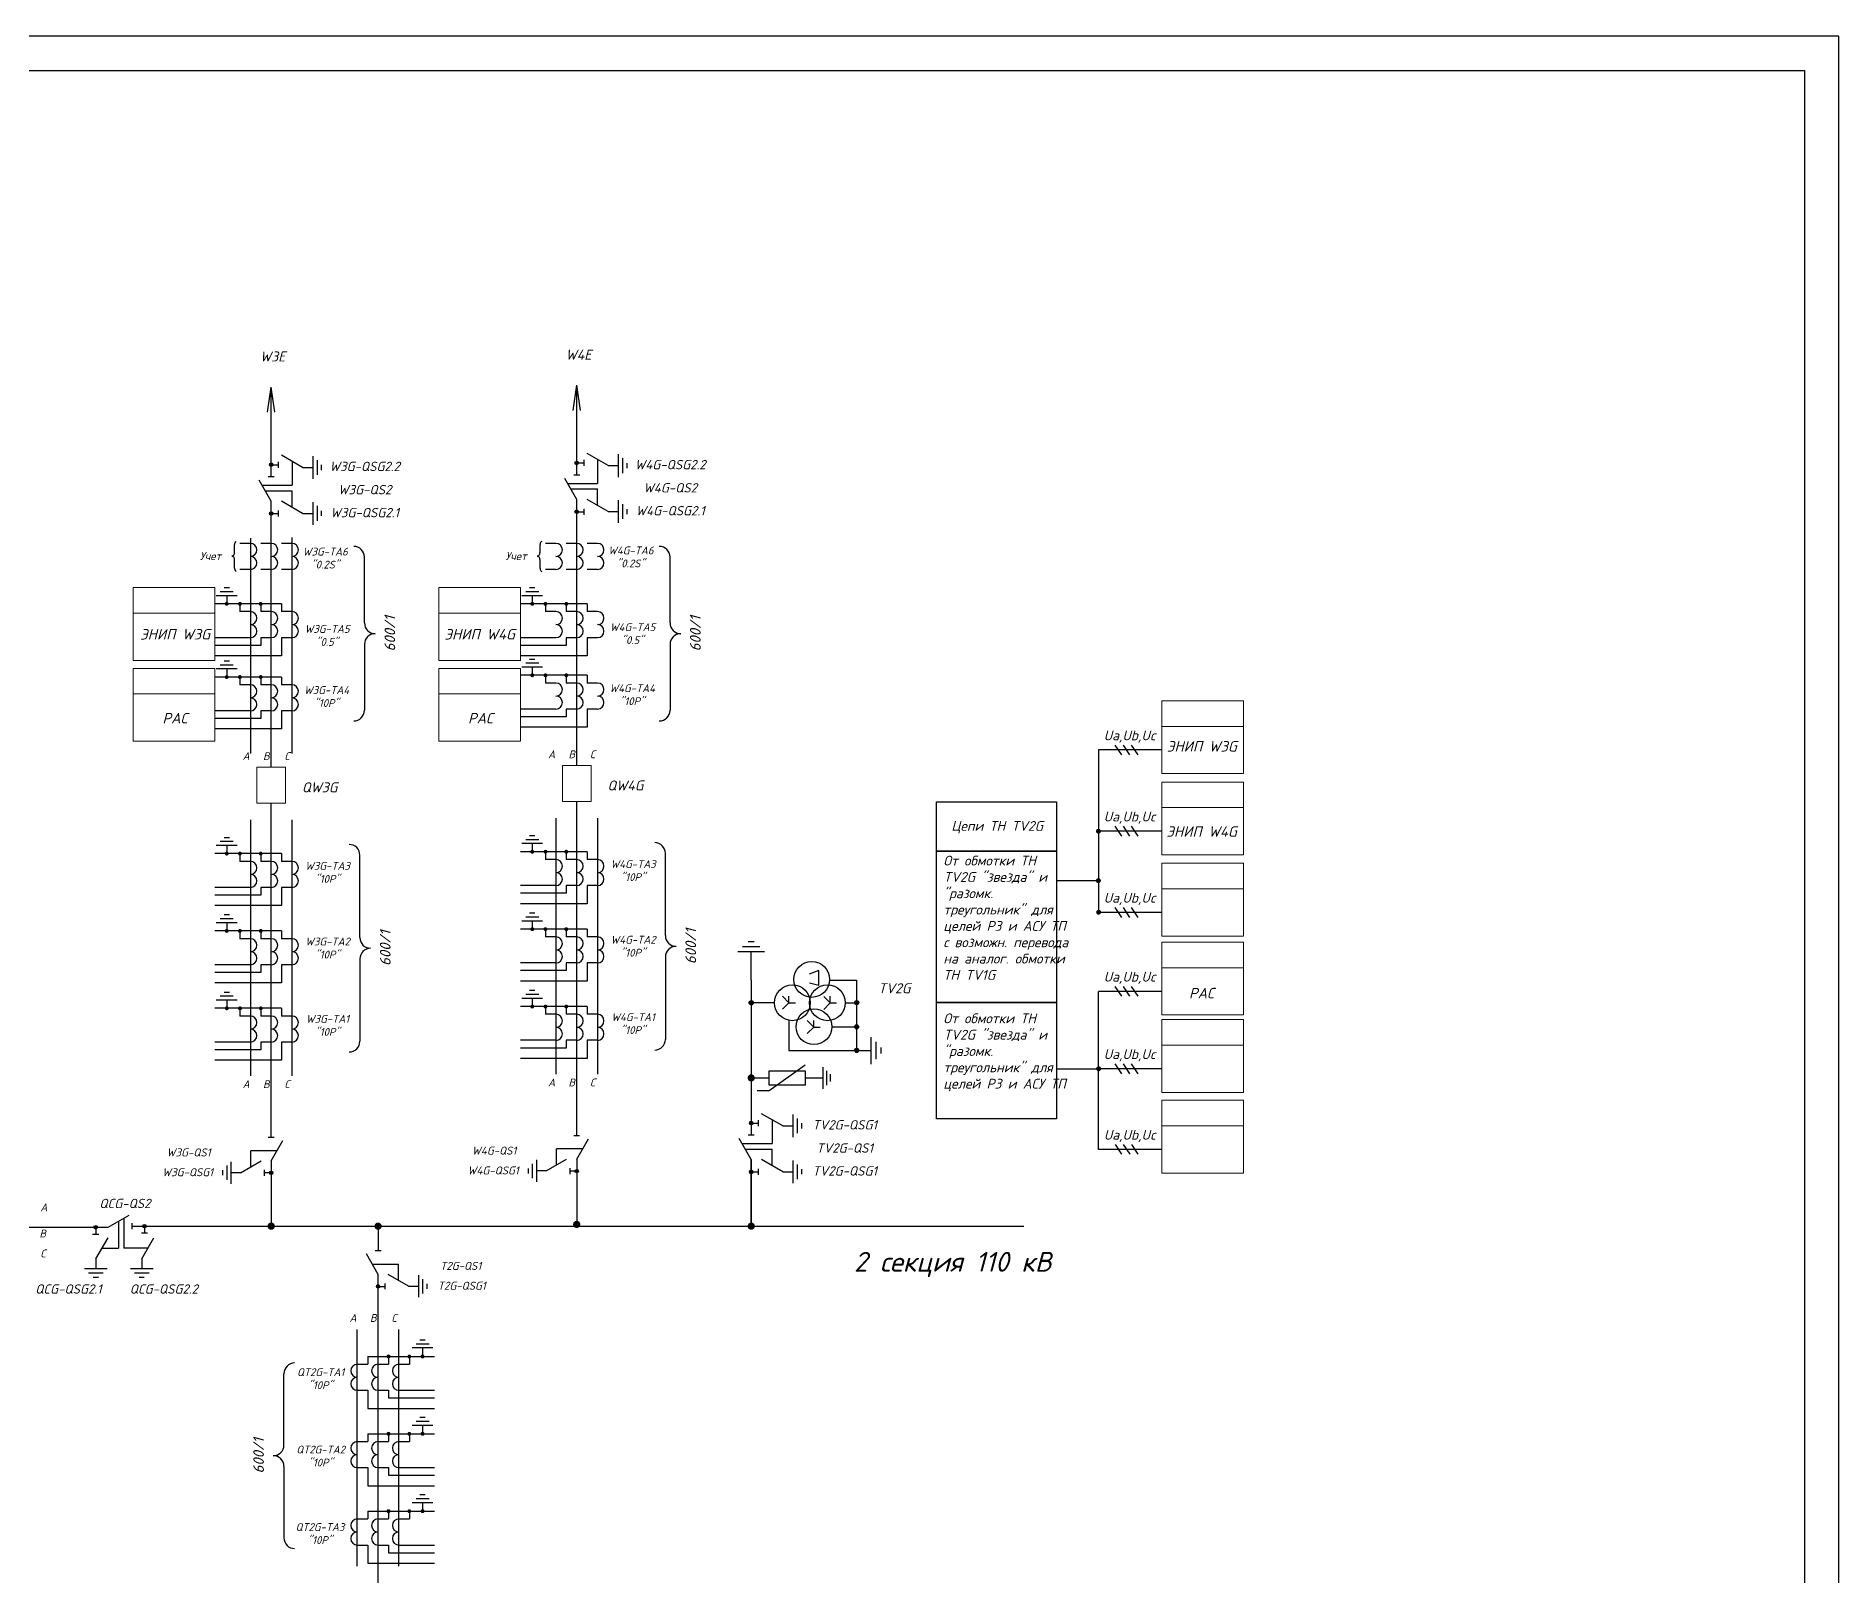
# Model space of a CAD drawing. Header units: inches. Extents: x 262 to 1567, y 170 to 590.
# Drawn here: x 1092 to 1354.7, y 365.5 to 589.9 of the extents above; entities that cross this region are included whole.
import ezdxf
from ezdxf.enums import TextEntityAlignment as Align

# ---------------------------------------------------------------- set-up
doc = ezdxf.new("R2010")
doc.units = ezdxf.units.IN
doc.header["$MEASUREMENT"] = 0
doc.layers.add('Format', color=7, linetype='Continuous', lineweight=30)
doc.layers.add('PDF _Текст', color=7, linetype='Continuous')
doc.layers.add('RAHMEN025', color=7, linetype='Continuous')
doc.styles.add('PDF ISOCPEUR', font='isocpeur.ttf')
doc.styles.add('ГОСТ 2.0', font='isocpeur.ttf', dxfattribs={"oblique": 15, "height": 2})
doc.styles.add('ГОСТ 2.5', font='isocpeur.ttf', dxfattribs={"oblique": 15, "height": 2.5})
doc.styles.add('ГОСТ 3.0', font='isocpeur.ttf', dxfattribs={"oblique": 15, "height": 3})

# ---------------------------------------------------------------- blocks, each defined once
blk = doc.blocks.new('OPN')
for p, q in [((-3.62, -5.02), (-3.62, -1.62)), ((3.5, -15.02), (-3.62, -5.02))]:
    blk.add_line(p, q)
at = {"layer": 'RAHMEN025'}
for p, q in [((0, 0), (0, -5)), ((-2, -15), (-2, -5)), ((-2, -5), (2, -5)), ((2, -5), (2, -15)), ((2, -15), (-2, -15)), ((0, -15), (0, -20)), ((-3, -20), (0, -20)), ((0, -20), (3, -20)), ((-2, -21), (0, -21)), ((-1, -22), (0, -22)), ((0, -21), (2, -21)), ((0, -22), (1, -22))]:
    blk.add_line(p, q, dxfattribs=at)

msp = doc.modelspace()

# ---------------------------------------------------------------- hatches: boundary and pattern name
for points in [[(1126.23, 527.16, 1), (1126.23, 527.68, 1)], [(1170.75, 527.42, 1), (1170.75, 527.94, 1)], [(1126.23, 520.04, 1), (1126.23, 520.56, 1)], [(1170.75, 520.31, 1), (1170.75, 520.82, 1)], [(1196.18, 449.3, 1), (1196.18, 448.69, 1)], [(1196.49, 449, -1), (1195.88, 449, -1)], [(1196.49, 449, -1), (1195.88, 449, -1)], [(1211.23, 449.01, -1), (1211.84, 449.01, -1)], [(1211.23, 445.49, -1), (1211.84, 445.49, -1)], [(1211.23, 442.05, -1), (1211.84, 442.05, -1)], [(1196.18, 431.21, 1), (1196.18, 431.72, 1)], [(1126.23, 423.95, -1), (1126.23, 424.46, -1)], [(1170.75, 424.22, -1), (1170.75, 424.72, -1)], [(1196.18, 424.09, 1), (1196.18, 424.61, 1)], [(1100.39, 416.28, 1), (1100.91, 416.28, 1)], [(1107.51, 416.44, 1), (1108.03, 416.44, 1)], [(1141.81, 407.42, 1), (1141.81, 407.92, 1)]]:
    msp.add_hatch(color=0).paths.add_polyline_path(points)

# ---------------------------------------------------------------- linework, layer by layer
for p, q in [((1125.7, 535.07), (1126.23, 538.74)), ((1126.23, 525.65), (1126.23, 538.74)), ((1126.75, 535.07), (1126.23, 538.74)), ((1170.23, 535.33), (1170.75, 539)), ((1170.75, 525.91), (1170.75, 539)), ((1171.28, 535.33), (1170.75, 539)), ((1139.82, 504.35), (1139.82, 513.95)), ((1184.35, 504.35), (1184.35, 513.95)), ((1139.82, 501.23), (1139.82, 491.63)), ((1184.35, 501.23), (1184.35, 491.63)), ((1246.78, 485.84), (1246.78, 474)), ((1256, 485.84), (1246.78, 485.84)), ((1246.78, 474), (1246.78, 462.17)), ((1256, 474), (1246.78, 474)), ((1139.15, 458.51), (1139.15, 470.51)), ((1183.68, 458.78), (1183.68, 470.78)), ((1256, 462.17), (1246.78, 462.17)), ((1139.15, 455.39), (1139.15, 443.39)), ((1183.68, 455.66), (1183.68, 443.66)), ((1256, 450.66), (1246.78, 450.66)), ((1256, 439.38), (1246.78, 439.38)), ((1126.23, 425.95), (1126.23, 416.44)), ((1170.75, 426.21), (1170.75, 416.7)), ((1196.18, 426.14), (1196.18, 416.44)), ((1196.18, 416.7), (1196.18, 426.14)), ((1256.03, 427.62), (1246.81, 427.62)), ((1048.35, 416.28), (1102.45, 416.28)), ((1105.99, 416.44), (1235.92, 416.44)), ((1141.81, 416.44), (1141.81, 412.85)), ((1128.08, 384.54), (1128.08, 394.94)), ((1128.08, 381.42), (1128.08, 371.02))]:
    msp.add_line(p, q)
at = {"color": 0}
for p, q in [((1130.81, 527.01), (1127.74, 528.79)), ((1132.29, 528.67), (1132.29, 525.36)), ((1171.79, 528.12), (1171.79, 527.24)), ((1175.33, 527.28), (1172.26, 529.05)), ((1176.81, 528.93), (1176.81, 525.62)), ((1177.43, 528.35), (1177.43, 526.2)), ((1126.67, 525.65), (1125.78, 525.65)), ((1126.23, 527.42), (1127.26, 527.42)), ((1127.26, 527.86), (1127.26, 526.97)), ((1130.81, 527.01), (1132.29, 527.01)), ((1132.91, 528.09), (1132.91, 525.94)), ((1133.53, 527.38), (1133.53, 526.64)), ((1171.19, 525.91), (1170.31, 525.91)), ((1170.75, 527.68), (1171.79, 527.68)), ((1175.33, 527.28), (1176.81, 527.28)), ((1178.06, 527.65), (1178.06, 526.91)), ((1126.23, 522.1), (1124.47, 525.17)), ((1170.75, 522.36), (1169, 525.43)), ((1126.23, 520.3), (1127.26, 520.3)), ((1127.26, 520.75), (1127.26, 519.86)), ((1130.81, 520.32), (1127.74, 522.1)), ((1130.81, 520.32), (1132.29, 520.32)), ((1132.29, 521.98), (1132.29, 518.67)), ((1132.91, 521.4), (1132.91, 519.25)), ((1133.53, 520.69), (1133.53, 519.95)), ((1170.75, 520.56), (1171.79, 520.56)), ((1171.79, 521.01), (1171.79, 520.12)), ((1175.33, 520.58), (1172.26, 522.36)), ((1175.33, 520.58), (1176.81, 520.58)), ((1176.81, 522.24), (1176.81, 518.93)), ((1177.43, 521.66), (1177.43, 519.51)), ((1178.06, 520.95), (1178.06, 520.22)), ((1123.19, 515.94), (1121.67, 515.94)), ((1126.23, 515.94), (1124.71, 515.94)), ((1129.25, 515.94), (1127.74, 515.94)), ((1167.71, 515.94), (1166.2, 515.94)), ((1170.75, 515.94), (1169.23, 515.94)), ((1173.78, 515.94), (1172.26, 515.94)), ((1123.19, 512.15), (1121.67, 512.15)), ((1126.23, 512.15), (1124.71, 512.15)), ((1129.25, 512.15), (1127.74, 512.15)), ((1167.71, 512.15), (1166.2, 512.15)), ((1170.75, 512.15), (1169.23, 512.15)), ((1173.78, 512.15), (1172.26, 512.15)), ((1119.75, 508.37), (1119.75, 507.14)), ((1164.27, 508.37), (1164.27, 507.14)), ((1123.19, 506), (1121.67, 506)), ((1126.23, 506), (1124.71, 506)), ((1129.25, 506), (1127.74, 506)), ((1167.71, 506), (1166.2, 506)), ((1170.75, 506), (1169.23, 506)), ((1173.78, 506), (1172.26, 506)), ((1123.19, 502.21), (1118.02, 502.21)), ((1126.23, 502.21), (1124.71, 502.21)), ((1124.71, 502.21), (1124.71, 501.09)), ((1129.25, 502.21), (1127.74, 502.21)), ((1127.74, 502.21), (1127.74, 499.57)), ((1167.71, 502.21), (1162.55, 502.21)), ((1170.75, 502.21), (1169.23, 502.21)), ((1169.23, 502.21), (1169.23, 501.09)), ((1173.78, 502.21), (1172.26, 502.21)), ((1172.26, 502.21), (1172.26, 499.57)), ((1127.74, 499.57), (1118.02, 499.57)), ((1172.26, 499.57), (1162.55, 499.57)), ((1119.75, 497.7), (1119.75, 496.47)), ((1164.27, 497.97), (1164.27, 496.73)), ((1123.19, 495.33), (1121.67, 495.33)), ((1126.23, 495.33), (1124.71, 495.33)), ((1129.26, 495.33), (1127.74, 495.33)), ((1167.71, 495.6), (1166.2, 495.6)), ((1170.75, 495.6), (1169.23, 495.6)), ((1173.78, 495.6), (1172.26, 495.6)), ((1123.19, 491.54), (1118.02, 491.54)), ((1126.23, 491.54), (1124.71, 491.54)), ((1124.71, 491.54), (1124.71, 490.42)), ((1129.26, 491.54), (1127.74, 491.54)), ((1127.74, 491.54), (1127.74, 488.9)), ((1167.71, 491.81), (1162.55, 491.81)), ((1170.75, 491.81), (1169.23, 491.81)), ((1169.23, 491.81), (1169.23, 490.68)), ((1173.78, 491.81), (1172.26, 491.81)), ((1172.26, 491.81), (1172.26, 489.16)), ((1127.74, 488.9), (1118.02, 488.9)), ((1172.26, 489.16), (1162.55, 489.16)), ((1119.75, 471.98), (1119.75, 470.74)), ((1164.27, 472.24), (1164.27, 471.01)), ((1123.19, 469.61), (1121.67, 469.61)), ((1126.23, 469.61), (1124.71, 469.61)), ((1129.25, 469.61), (1127.74, 469.61)), ((1167.71, 469.87), (1166.2, 469.87)), ((1170.75, 469.87), (1169.23, 469.87)), ((1173.78, 469.87), (1172.26, 469.87)), ((1123.19, 465.82), (1118.02, 465.82)), ((1126.23, 465.82), (1124.71, 465.82)), ((1124.71, 465.82), (1124.71, 464.69)), ((1129.25, 465.82), (1127.74, 465.82)), ((1127.74, 465.82), (1127.74, 463.17)), ((1167.71, 466.08), (1162.55, 466.08)), ((1170.75, 466.08), (1169.23, 466.08)), ((1169.23, 466.08), (1169.23, 464.95)), ((1173.78, 466.08), (1172.26, 466.08)), ((1172.26, 466.08), (1172.26, 463.43)), ((1127.74, 463.17), (1118.02, 463.17)), ((1172.26, 463.43), (1162.55, 463.43)), ((1119.75, 460.7), (1119.75, 459.47)), ((1164.27, 460.96), (1164.27, 459.73)), ((1123.19, 458.33), (1121.67, 458.33)), ((1126.23, 458.33), (1124.71, 458.33)), ((1129.25, 458.33), (1127.74, 458.33)), ((1167.71, 458.59), (1166.2, 458.59)), ((1170.75, 458.59), (1169.23, 458.59)), ((1173.78, 458.59), (1172.26, 458.59)), ((1197.45, 457.17), (1194.91, 457.17)), ((1197.45, 457.17), (1194.91, 457.17)), ((1196.62, 457.9), (1195.75, 457.9)), ((1196.62, 457.9), (1195.75, 457.9)), ((1123.19, 454.54), (1118.02, 454.54)), ((1126.23, 454.54), (1124.71, 454.54)), ((1124.71, 454.54), (1124.71, 453.42)), ((1129.25, 454.54), (1127.74, 454.54)), ((1127.74, 454.54), (1127.74, 451.89)), ((1167.71, 454.8), (1162.55, 454.8)), ((1170.75, 454.8), (1169.23, 454.8)), ((1169.23, 454.8), (1169.23, 453.68)), ((1173.78, 454.8), (1172.26, 454.8)), ((1172.26, 454.8), (1172.26, 452.16)), ((1198.13, 456.44), (1194.23, 456.44)), ((1198.13, 456.44), (1194.23, 456.44)), ((1196.18, 452.31), (1196.18, 456.44)), ((1172.26, 452.16), (1162.55, 452.16)), ((1196.18, 452.31), (1196.18, 429.69)), ((1206.02, 453.71), (1204.65, 453.19)), ((1206.02, 453.18), (1206.02, 453.71)), ((1206.02, 451.5), (1206.02, 453.18)), ((1207.61, 452.28), (1211.54, 452.28)), ((1211.54, 452.28), (1211.54, 442.05)), ((1127.74, 451.89), (1118.02, 451.89)), ((1119.75, 449.42), (1119.75, 448.19)), ((1164.27, 449.69), (1164.27, 448.45)), ((1201.68, 449), (1200.74, 449.94)), ((1201.68, 449), (1201.68, 449.96)), ((1206.02, 451.5), (1204.67, 451.88)), ((1207.69, 448.98), (1206.75, 449.92)), ((1207.69, 448.98), (1207.69, 449.95)), ((1123.19, 447.06), (1121.67, 447.06)), ((1126.23, 447.06), (1124.71, 447.06)), ((1129.25, 447.06), (1127.74, 447.06)), ((1167.71, 447.32), (1166.2, 447.32)), ((1170.75, 447.32), (1169.23, 447.32)), ((1173.78, 447.32), (1172.26, 447.32)), ((1199.57, 449), (1196.18, 449)), ((1201.68, 449), (1200.74, 448.06)), ((1201.68, 449), (1202.62, 449)), ((1207.69, 448.98), (1206.75, 448.04)), ((1207.69, 448.98), (1208.63, 448.98)), ((1209.9, 449.01), (1211.54, 449.01)), ((1201.68, 446.43), (1201.68, 442.03)), ((1205.29, 445.46), (1204.35, 446.4)), ((1205.29, 445.46), (1204.35, 444.52)), ((1205.29, 445.46), (1205.29, 446.42)), ((1205.29, 445.46), (1206.23, 445.46)), ((1207.95, 445.49), (1211.54, 445.49)), ((1123.19, 443.26), (1118.02, 443.26)), ((1126.23, 443.26), (1124.71, 443.26)), ((1124.71, 443.26), (1124.71, 442.14)), ((1129.25, 443.26), (1127.74, 443.26)), ((1127.74, 443.26), (1127.74, 440.62)), ((1167.71, 443.53), (1162.55, 443.53)), ((1170.75, 443.53), (1169.23, 443.53)), ((1169.23, 443.53), (1169.23, 442.4)), ((1173.78, 443.53), (1172.26, 443.53)), ((1172.26, 443.53), (1172.26, 440.88)), ((1201.68, 442.03), (1213.65, 442.03)), ((1213.65, 440.07), (1213.65, 443.98)), ((1214.38, 440.76), (1214.38, 443.29)), ((1215.11, 441.59), (1215.11, 442.46)), ((1127.74, 440.62), (1118.02, 440.62)), ((1172.26, 440.88), (1162.55, 440.88)), ((1196.18, 431.46), (1197.22, 431.46)), ((1197.22, 431.91), (1197.22, 431.02)), ((1200.77, 431.06), (1197.69, 432.83)), ((1200.77, 431.06), (1202.24, 431.06)), ((1202.24, 432.72), (1202.24, 429.4)), ((1202.87, 432.14), (1202.87, 429.98)), ((1203.49, 431.43), (1203.49, 430.69)), ((1125.8, 429.39), (1126.66, 429.39)), ((1126.23, 425.95), (1127.93, 428.93)), ((1170.32, 429.65), (1171.18, 429.65)), ((1170.75, 426.21), (1172.45, 429.19)), ((1196.18, 426.14), (1194.43, 429.22)), ((1196.62, 429.69), (1195.74, 429.69)), ((1120.34, 425.83), (1120.34, 422.62)), ((1121.78, 424.23), (1124.76, 425.95)), ((1164.87, 426.09), (1164.87, 422.88)), ((1166.3, 424.49), (1169.28, 426.21)), ((1200.77, 424.37), (1197.69, 426.14)), ((1202.24, 426.02), (1202.24, 422.71)), ((1119.14, 424.58), (1119.14, 423.87)), ((1119.74, 425.27), (1119.74, 423.18)), ((1121.78, 424.23), (1120.34, 424.23)), ((1125.22, 424.64), (1125.22, 423.78)), ((1126.23, 424.21), (1125.22, 424.21)), ((1163.66, 424.85), (1163.66, 424.13)), ((1164.26, 425.53), (1164.26, 423.44)), ((1166.3, 424.49), (1164.87, 424.49)), ((1169.75, 424.9), (1169.75, 424.04)), ((1170.75, 424.47), (1169.75, 424.47)), ((1196.18, 424.35), (1197.22, 424.35)), ((1197.22, 424.79), (1197.22, 423.9)), ((1200.77, 424.37), (1202.24, 424.37)), ((1202.87, 425.44), (1202.87, 423.29)), ((1203.49, 424.74), (1203.49, 424)), ((1102.45, 416.28), (1105.52, 418.03)), ((1101.09, 415.24), (1100.21, 415.24)), ((1100.65, 416.28), (1100.65, 415.24)), ((1105.99, 416), (1105.99, 416.88)), ((1108.21, 415.4), (1107.32, 415.4)), ((1107.77, 416.44), (1107.77, 415.4)), ((1100.67, 411.69), (1102.45, 414.76)), ((1107.36, 411.69), (1109.14, 414.76)), ((1142.24, 412.85), (1141.38, 412.85)), ((1102.33, 410.21), (1099.01, 410.21)), ((1100.67, 411.69), (1100.67, 410.21)), ((1109.02, 410.21), (1105.71, 410.21)), ((1107.36, 411.69), (1107.36, 410.21)), ((1141.81, 409.41), (1140.11, 412.39)), ((1101.75, 409.59), (1099.59, 409.59)), ((1101.04, 408.97), (1100.3, 408.97)), ((1108.44, 409.59), (1106.29, 409.59)), ((1107.73, 408.97), (1106.99, 408.97)), ((1141.81, 407.67), (1142.81, 407.67)), ((1142.81, 408.1), (1142.81, 407.24)), ((1146.26, 407.69), (1143.27, 409.41)), ((1146.26, 407.69), (1147.69, 407.69)), ((1147.69, 409.3), (1147.69, 406.08)), ((1148.29, 408.73), (1148.29, 406.64)), ((1148.9, 408.05), (1148.9, 407.33)), ((1148.28, 398.69), (1148.28, 397.45)), ((1138.78, 396.32), (1140.29, 396.32)), ((1141.81, 396.32), (1143.32, 396.32)), ((1144.84, 396.32), (1146.36, 396.32)), ((1138.78, 392.53), (1140.29, 392.53)), ((1140.29, 392.53), (1140.29, 389.88)), ((1141.81, 392.53), (1143.32, 392.53)), ((1143.32, 392.53), (1143.32, 391.4)), ((1144.84, 392.53), (1150.01, 392.53)), ((1140.29, 389.88), (1150.01, 389.88)), ((1148.28, 387.41), (1148.28, 386.18)), ((1138.78, 385.04), (1140.29, 385.04)), ((1141.81, 385.04), (1143.32, 385.04)), ((1144.84, 385.04), (1146.36, 385.04)), ((1138.78, 381.25), (1140.29, 381.25)), ((1140.29, 381.25), (1140.29, 378.6)), ((1141.81, 381.25), (1143.32, 381.25)), ((1143.32, 381.25), (1143.32, 380.13)), ((1144.84, 381.25), (1150.01, 381.25)), ((1140.29, 378.6), (1150.01, 378.6)), ((1148.28, 376.13), (1148.28, 374.9)), ((1138.78, 373.77), (1140.29, 373.77)), ((1141.81, 373.77), (1143.32, 373.77)), ((1144.84, 373.77), (1146.36, 373.77)), ((1138.78, 369.97), (1140.29, 369.97)), ((1140.29, 369.97), (1140.29, 367.33)), ((1141.81, 369.97), (1143.32, 369.97)), ((1143.32, 369.97), (1143.32, 368.85)), ((1144.84, 369.97), (1150.01, 369.97)), ((1140.29, 367.33), (1150.01, 367.33))]:
    msp.add_line(p, q, dxfattribs=at)
at = {"color": 0, "ltscale": 4}
for p, q in [((1173.8, 528.16), (1173.8, 524.69)), ((1129.27, 527.9), (1129.27, 524.42)), ((1124.9, 524.42), (1129.27, 524.42)), ((1125.34, 523.63), (1129.27, 523.63)), ((1129.27, 521.21), (1129.27, 523.63)), ((1169.42, 524.69), (1173.8, 524.69)), ((1169.86, 523.9), (1173.8, 523.9)), ((1173.8, 521.47), (1173.8, 523.9)), ((1199.23, 431.95), (1199.23, 428.47)), ((1194.85, 428.47), (1199.23, 428.47)), ((1123.27, 425.09), (1123.27, 427.44)), ((1127.09, 427.44), (1123.27, 427.44)), ((1167.79, 425.35), (1167.79, 427.7)), ((1171.61, 427.7), (1167.79, 427.7)), ((1195.29, 427.68), (1199.23, 427.68)), ((1199.23, 425.26), (1199.23, 427.68)), ((1103.98, 417.16), (1103.98, 413.23)), ((1104.77, 417.6), (1104.77, 413.23)), ((1101.56, 413.23), (1103.98, 413.23)), ((1108.25, 413.23), (1104.77, 413.23)), ((1140.95, 410.9), (1144.77, 410.9)), ((1144.77, 408.55), (1144.77, 410.9))]:
    msp.add_line(p, q, dxfattribs=at)
at = {"lineweight": 25}
for p, q in [((1126.23, 483.33), (1126.23, 522.1)), ((1170.75, 483.59), (1170.75, 522.36)), ((1170.75, 443.33), (1170.75, 478.34)), ((1126.23, 443.07), (1126.23, 478.08)), ((1126.23, 429.39), (1126.23, 443.07)), ((1170.75, 429.65), (1170.75, 443.33)), ((1141.81, 364.04), (1141.81, 409.41))]:
    msp.add_line(p, q, dxfattribs=at)
at = {"color": 0, "linetype": 'Continuous'}
for p, q in [((1120.88, 514.59), (1120.88, 515.78)), ((1165.41, 514.59), (1165.41, 515.78)), ((1120.88, 512.33), (1120.88, 513.6)), ((1165.41, 512.33), (1165.41, 513.6))]:
    msp.add_line(p, q, dxfattribs=at)
at = {"color": 0, "ltscale": 0.25}
for p, q in [((1123.19, 516.7), (1123.19, 485.35)), ((1127.74, 507.14), (1118.02, 507.14)), ((1121.67, 507.14), (1121.67, 506)), ((1124.71, 507.14), (1124.71, 506)), ((1127.74, 507.14), (1127.74, 506)), ((1172.26, 507.14), (1162.55, 507.14)), ((1166.2, 507.14), (1166.2, 506)), ((1169.23, 507.14), (1169.23, 506)), ((1172.26, 507.14), (1172.26, 506)), ((1124.71, 501.09), (1118.02, 501.09)), ((1169.23, 501.09), (1162.55, 501.09)), ((1172.26, 496.73), (1162.55, 496.73)), ((1166.2, 496.73), (1166.2, 495.6)), ((1169.23, 496.73), (1169.23, 495.6)), ((1172.26, 496.73), (1172.26, 495.6)), ((1127.74, 496.47), (1118.02, 496.47)), ((1121.67, 496.47), (1121.67, 495.33)), ((1124.71, 496.47), (1124.71, 495.33)), ((1127.74, 496.47), (1127.74, 495.33)), ((1124.71, 490.42), (1118.02, 490.42)), ((1169.23, 490.68), (1162.55, 490.68)), ((1123.19, 475.66), (1123.19, 438.33)), ((1167.71, 475.92), (1167.71, 438.59)), ((1127.74, 470.74), (1118.02, 470.74)), ((1121.67, 470.74), (1121.67, 469.61)), ((1124.71, 470.74), (1124.71, 469.61)), ((1127.74, 470.74), (1127.74, 469.61)), ((1172.26, 471.01), (1162.55, 471.01)), ((1166.2, 471.01), (1166.2, 469.87)), ((1169.23, 471.01), (1169.23, 469.87)), ((1172.26, 471.01), (1172.26, 469.87)), ((1124.71, 464.69), (1118.02, 464.69)), ((1169.23, 464.95), (1162.55, 464.95)), ((1127.74, 459.47), (1118.02, 459.47)), ((1121.67, 459.47), (1121.67, 458.33)), ((1124.71, 459.47), (1124.71, 458.33)), ((1127.74, 459.47), (1127.74, 458.33)), ((1172.26, 459.73), (1162.55, 459.73)), ((1166.2, 459.73), (1166.2, 458.59)), ((1169.23, 459.73), (1169.23, 458.59)), ((1172.26, 459.73), (1172.26, 458.59)), ((1124.71, 453.42), (1118.02, 453.42)), ((1169.23, 453.68), (1162.55, 453.68)), ((1127.74, 448.19), (1118.02, 448.19)), ((1121.67, 448.19), (1121.67, 447.06)), ((1124.71, 448.19), (1124.71, 447.06)), ((1127.74, 448.19), (1127.74, 447.06)), ((1172.26, 448.45), (1162.55, 448.45)), ((1166.2, 448.45), (1166.2, 447.32)), ((1169.23, 448.45), (1169.23, 447.32)), ((1172.26, 448.45), (1172.26, 447.32)), ((1124.71, 442.14), (1118.02, 442.14)), ((1169.23, 442.4), (1162.55, 442.4)), ((1144.84, 366.89), (1144.84, 401.4)), ((1140.29, 397.45), (1140.29, 396.32)), ((1140.29, 397.45), (1150.01, 397.45)), ((1143.32, 397.45), (1143.32, 396.32)), ((1146.36, 397.45), (1146.36, 396.32)), ((1143.32, 391.4), (1150.01, 391.4)), ((1140.29, 386.18), (1140.29, 385.04)), ((1140.29, 386.18), (1150.01, 386.18)), ((1143.32, 386.18), (1143.32, 385.04)), ((1146.36, 386.18), (1146.36, 385.04)), ((1143.32, 380.13), (1150.01, 380.13)), ((1140.29, 374.9), (1140.29, 373.77)), ((1140.29, 374.9), (1150.01, 374.9)), ((1143.32, 374.9), (1143.32, 373.77)), ((1146.36, 374.9), (1146.36, 373.77)), ((1143.32, 368.85), (1150.01, 368.85))]:
    msp.add_line(p, q, dxfattribs=at)
at = {"color": 0, "ltscale": 2}
for p, q in [((1129.25, 516.8), (1129.25, 485.35)), ((1129.25, 475.66), (1129.25, 438.33)), ((1173.78, 475.92), (1173.78, 438.59)), ((1138.78, 366.89), (1138.78, 401.4))]:
    msp.add_line(p, q, dxfattribs=at)
at = {"color": 0, "lineweight": 25, "ltscale": 0.25}
for p, q in [((1118.23, 508.37), (1121.26, 508.37)), ((1118.8, 508.94), (1120.7, 508.94)), ((1119.37, 509.51), (1120.13, 509.51)), ((1162.76, 508.37), (1165.79, 508.37)), ((1163.33, 508.94), (1165.22, 508.94)), ((1163.89, 509.51), (1164.65, 509.51)), ((1118.23, 497.7), (1121.27, 497.7)), ((1118.8, 498.27), (1120.7, 498.27)), ((1119.37, 498.84), (1120.13, 498.84)), ((1162.76, 497.97), (1165.79, 497.97)), ((1163.33, 498.53), (1165.22, 498.53)), ((1163.89, 499.1), (1164.65, 499.1)), ((1119.37, 473.11), (1120.13, 473.11)), ((1163.89, 473.37), (1164.65, 473.37)), ((1118.23, 471.98), (1121.26, 471.98)), ((1118.8, 472.54), (1120.7, 472.54)), ((1162.76, 472.24), (1165.79, 472.24)), ((1163.33, 472.81), (1165.22, 472.81)), ((1118.23, 460.7), (1121.26, 460.7)), ((1118.8, 461.27), (1120.7, 461.27)), ((1119.37, 461.84), (1120.13, 461.84)), ((1162.76, 460.96), (1165.79, 460.96)), ((1163.33, 461.53), (1165.22, 461.53)), ((1163.89, 462.1), (1164.65, 462.1)), ((1118.23, 449.42), (1121.26, 449.42)), ((1118.8, 449.99), (1120.7, 449.99)), ((1119.37, 450.56), (1120.13, 450.56)), ((1162.76, 449.69), (1165.79, 449.69)), ((1163.33, 450.26), (1165.22, 450.26)), ((1163.89, 450.82), (1164.65, 450.82)), ((1148.66, 399.82), (1147.91, 399.82)), ((1149.8, 398.69), (1146.77, 398.69)), ((1149.23, 399.25), (1147.34, 399.25)), ((1149.8, 387.41), (1146.77, 387.41)), ((1149.23, 387.98), (1147.34, 387.98)), ((1148.66, 388.55), (1147.91, 388.55)), ((1149.8, 376.13), (1146.77, 376.13)), ((1149.23, 376.7), (1147.34, 376.7)), ((1148.66, 377.27), (1147.91, 377.27))]:
    msp.add_line(p, q, dxfattribs=at)
at = {"ltscale": 2}
for p, q in [((1249.18, 486.55), (1250.13, 485.12)), ((1250.37, 486.55), (1251.32, 485.12)), ((1251.56, 486.55), (1252.51, 485.12)), ((1249.18, 474.72), (1250.13, 473.29)), ((1250.37, 474.72), (1251.32, 473.29)), ((1251.56, 474.72), (1252.51, 473.29)), ((1249.18, 462.88), (1250.13, 461.45)), ((1250.37, 462.88), (1251.32, 461.45)), ((1251.56, 462.88), (1252.51, 461.45)), ((1249.18, 451.38), (1250.13, 449.95)), ((1250.37, 451.38), (1251.32, 449.95)), ((1251.56, 451.38), (1252.51, 449.95)), ((1249.18, 440.09), (1250.13, 438.66)), ((1250.37, 440.09), (1251.32, 438.66)), ((1251.56, 440.09), (1252.51, 438.66)), ((1249.2, 428.34), (1250.16, 426.91)), ((1250.39, 428.34), (1251.35, 426.91)), ((1251.58, 428.34), (1252.54, 426.91))]:
    msp.add_line(p, q, dxfattribs=at)
at = {"linetype": 'Continuous', "lineweight": 25, "ltscale": 2}
for p, q in [((1240.65, 466.8), (1246.78, 466.8)), ((1240.68, 439.38), (1246.82, 439.38))]:
    msp.add_line(p, q, dxfattribs=at)
at = {"ltscale": 10}
for p, q in [((1246.78, 439.38), (1246.78, 450.66)), ((1246.81, 427.62), (1246.78, 439.38))]:
    msp.add_line(p, q, dxfattribs=at)
at = {"lineweight": 5, "ltscale": 0.25}
for points in [[(1106.12, 509.52), (1118.02, 509.52), (1118.02, 505.79), (1106.12, 505.79)], [(1150.65, 509.52), (1162.55, 509.52), (1162.55, 505.79), (1150.65, 505.79)], [(1106.12, 505.79), (1118.02, 505.79), (1118.02, 498.9), (1106.12, 498.9)], [(1150.65, 505.79), (1162.55, 505.79), (1162.55, 498.9), (1150.65, 498.9)], [(1106.12, 497.73), (1118.02, 497.73), (1118.02, 494.01), (1106.12, 494.01)], [(1150.65, 497.73), (1162.55, 497.73), (1162.55, 494.01), (1150.65, 494.01)], [(1106.12, 494.01), (1118.02, 494.01), (1118.02, 487.11), (1106.12, 487.11)], [(1150.65, 494.01), (1162.55, 494.01), (1162.55, 487.11), (1150.65, 487.11)], [(1267.9, 493), (1256, 493), (1256, 489.28), (1267.9, 489.28)], [(1267.9, 489.28), (1256, 489.28), (1256, 482.39), (1267.9, 482.39)], [(1267.9, 481.17), (1256, 481.17), (1256, 477.45), (1267.9, 477.45)], [(1267.9, 477.45), (1256, 477.45), (1256, 470.56), (1267.9, 470.56)], [(1267.9, 469.34), (1256, 469.34), (1256, 465.61), (1267.9, 465.61)], [(1267.9, 465.61), (1256, 465.61), (1256, 458.72), (1267.9, 458.72)], [(1267.9, 457.83), (1256, 457.83), (1256, 454.11), (1267.9, 454.11)], [(1267.9, 454.11), (1256, 454.11), (1256, 447.22), (1267.9, 447.22)], [(1267.9, 446.54), (1256, 446.54), (1256, 442.82), (1267.9, 442.82)], [(1267.9, 442.82), (1256, 442.82), (1256, 435.93), (1267.9, 435.93)], [(1267.93, 434.79), (1256.03, 434.79), (1256.03, 431.07), (1267.93, 431.07)], [(1267.93, 431.07), (1256.03, 431.07), (1256.03, 424.18), (1267.93, 424.18)]]:
    msp.add_lwpolyline(points, close=True, dxfattribs=at)
at = {"color": 0, "lineweight": 5, "ltscale": 0.25, "const_width": 0.284}
for points in [[(1119.61, 507.14, 1), (1119.89, 507.14, 1)], [(1121.82, 507.14, -1), (1121.53, 507.14, -1)], [(1124.85, 507.14, -1), (1124.57, 507.14, -1)], [(1164.13, 507.14, 1), (1164.42, 507.14, 1)], [(1166.34, 507.14, -1), (1166.06, 507.14, -1)], [(1169.38, 507.14, -1), (1169.09, 507.14, -1)], [(1119.61, 496.47, 1), (1119.89, 496.47, 1)], [(1121.82, 496.47, -1), (1121.53, 496.47, -1)], [(1124.85, 496.47, -1), (1124.57, 496.47, -1)], [(1164.13, 496.73, 1), (1164.42, 496.73, 1)], [(1166.34, 496.73, -1), (1166.06, 496.73, -1)], [(1169.38, 496.73, -1), (1169.09, 496.73, -1)], [(1119.61, 470.74, 1), (1119.89, 470.74, 1)], [(1121.82, 470.74, -1), (1121.53, 470.74, -1)], [(1124.85, 470.74, -1), (1124.57, 470.74, -1)], [(1164.13, 471.01, 1), (1164.42, 471.01, 1)], [(1166.34, 471.01, -1), (1166.06, 471.01, -1)], [(1169.38, 471.01, -1), (1169.09, 471.01, -1)], [(1164.13, 459.73, 1), (1164.42, 459.73, 1)], [(1166.34, 459.73, -1), (1166.06, 459.73, -1)], [(1169.38, 459.73, -1), (1169.09, 459.73, -1)], [(1119.61, 459.47, 1), (1119.89, 459.47, 1)], [(1121.82, 459.47, -1), (1121.53, 459.47, -1)], [(1124.85, 459.47, -1), (1124.57, 459.47, -1)], [(1119.61, 448.19, 1), (1119.89, 448.19, 1)], [(1121.82, 448.19, -1), (1121.53, 448.19, -1)], [(1124.85, 448.19, -1), (1124.57, 448.19, -1)], [(1164.13, 448.45, 1), (1164.42, 448.45, 1)], [(1166.34, 448.45, -1), (1166.06, 448.45, -1)], [(1169.38, 448.45, -1), (1169.09, 448.45, -1)], [(1143.18, 397.45, 1), (1143.47, 397.45, 1)], [(1146.22, 397.45, 1), (1146.5, 397.45, 1)], [(1148.43, 397.45, -1), (1148.14, 397.45, -1)], [(1143.18, 386.18, 1), (1143.47, 386.18, 1)], [(1146.22, 386.18, 1), (1146.5, 386.18, 1)], [(1148.43, 386.18, -1), (1148.14, 386.18, -1)], [(1143.18, 374.9, 1), (1143.47, 374.9, 1)], [(1146.22, 374.9, 1), (1146.5, 374.9, 1)], [(1148.43, 374.9, -1), (1148.14, 374.9, -1)]]:
    msp.add_lwpolyline(points, format="xyb", close=True, dxfattribs=at)
at = {"lineweight": 5}
for points in [[(1168.66, 483.59), (1168.66, 478.34), (1172.84, 478.34), (1172.84, 483.59)], [(1124.14, 483.33), (1124.14, 478.08), (1128.31, 478.08), (1128.31, 483.33)]]:
    msp.add_lwpolyline(points, close=True, dxfattribs=at)
for points in [[(1240.68, 471.08), (1223.2, 471.08), (1223.2, 478.3), (1240.68, 478.3)], [(1223.2, 471.08), (1240.65, 471.08), (1240.65, 449.02), (1223.2, 449.02)], [(1223.2, 449.02), (1240.65, 449.02), (1240.65, 432.06), (1223.2, 432.06)]]:
    msp.add_lwpolyline(points, close=True)
at = {"lineweight": 5, "ltscale": 0.25, "const_width": 0.357}
for points in [[(1246.6, 474, -1), (1246.96, 474, -1)], [(1246.6, 466.8, -1), (1246.96, 466.8, -1)], [(1246.63, 462.2, -1), (1246.99, 462.2, -1)], [(1246.64, 439.38, -1), (1247, 439.38, -1)]]:
    msp.add_lwpolyline(points, format="xyb", close=True, dxfattribs=at)
at = {"lineweight": 5, "const_width": 0.525}
for points in [[(1195.92, 438.05, -1), (1196.44, 438.05, -1)], [(1125.96, 416.44, -1), (1126.49, 416.44, -1)], [(1141.55, 416.44, -1), (1142.07, 416.44, -1)], [(1170.49, 416.7, -1), (1171.01, 416.7, -1)], [(1195.92, 416.44, -1), (1196.44, 416.44, -1)]]:
    msp.add_lwpolyline(points, format="xyb", close=True, dxfattribs=at)
at = {"color": 0}
for centre, radius in [((1126.23, 527.42), 0.259), ((1170.75, 527.68), 0.259), ((1126.23, 520.3), 0.259), ((1170.75, 520.56), 0.259), ((1205, 452.4), 2.61), ((1196.18, 449), 0.305), ((1196.18, 449), 0.305), ((1202.18, 449), 2.61), ((1207.28, 449), 2.61), ((1211.54, 449.01), 0.305), ((1205.33, 445.51), 2.61), ((1211.54, 445.49), 0.305), ((1211.54, 442.05), 0.305), ((1196.18, 431.46), 0.259), ((1126.23, 424.21), 0.251), ((1170.75, 424.47), 0.251), ((1196.18, 424.35), 0.259), ((1100.65, 416.28), 0.259), ((1107.77, 416.44), 0.259), ((1141.81, 407.67), 0.251)]:
    msp.add_circle(centre, radius, dxfattribs=at)
at = {"color": 0, "linetype": 'Continuous'}
for centre, radius, start, end in [((1121.46, 515.78), 0.581, 161.1034, 180.1108), ((1121.4, 515.81), 0.51, 140.5699, 161.3104), ((1121.32, 515.87), 0.415, 116.8927, 140.6681), ((1165.99, 515.78), 0.581, 161.1034, 180.1108), ((1165.92, 515.81), 0.51, 140.5699, 161.3104), ((1165.85, 515.87), 0.415, 116.8927, 140.6681), ((1120.47, 514.45), 0.353, 270.2131, 296.6899), ((1120.47, 513.74), 0.353, 63.3101, 89.7869), ((1120.44, 514.5), 0.415, 296.8927, 320.6681), ((1120.44, 513.69), 0.415, 39.3319, 63.1073), ((1120.37, 514.56), 0.51, 320.5699, 341.3104), ((1120.37, 513.63), 0.51, 18.6896, 39.4301), ((1120.3, 514.59), 0.581, 341.1034, 0.1108), ((1120.3, 513.6), 0.581, 359.8892, 18.8966), ((1164.99, 514.45), 0.353, 270.2131, 296.6899), ((1164.99, 513.74), 0.353, 63.3101, 89.7869), ((1164.96, 514.5), 0.415, 296.8927, 320.6681), ((1164.96, 513.69), 0.415, 39.3319, 63.1073), ((1164.89, 514.56), 0.51, 320.5699, 341.3104), ((1164.89, 513.63), 0.51, 18.6896, 39.4301), ((1164.82, 514.59), 0.581, 341.1034, 0.1108), ((1164.82, 513.6), 0.581, 359.8892, 18.8966), ((1121.46, 512.33), 0.581, 179.8892, 198.8966), ((1121.4, 512.3), 0.51, 198.6896, 219.4301), ((1121.32, 512.24), 0.415, 219.3319, 243.1073), ((1165.99, 512.33), 0.581, 179.8892, 198.8966), ((1165.92, 512.3), 0.51, 198.6896, 219.4301), ((1165.85, 512.24), 0.415, 219.3319, 243.1073)]:
    msp.add_arc(centre, radius, start, end, dxfattribs=at)
at = {"color": 0}
for centre, start, end in [((1123.19, 515), 270, 90), ((1126.23, 515), 270, 90), ((1129.25, 515), 270, 90), ((1167.71, 515), 270, 90), ((1170.75, 515), 270, 90), ((1173.78, 515), 270, 90), ((1123.19, 513.1), 270, 90), ((1126.23, 513.1), 270, 90), ((1129.25, 513.1), 270, 90), ((1167.71, 513.1), 270, 90), ((1170.75, 513.1), 270, 90), ((1173.78, 513.1), 270, 90), ((1123.19, 505.06), 270, 90), ((1126.23, 505.06), 270, 90), ((1129.25, 505.06), 270, 90), ((1167.71, 505.06), 270, 90), ((1170.75, 505.06), 270, 90), ((1173.78, 505.06), 270, 90), ((1123.19, 503.16), 270, 90), ((1126.23, 503.16), 270, 90), ((1129.25, 503.16), 270, 90), ((1167.71, 503.16), 270, 90), ((1170.75, 503.16), 270, 90), ((1173.78, 503.16), 270, 90), ((1123.19, 494.39), 270, 90), ((1126.23, 494.39), 270, 90), ((1129.26, 494.39), 270, 90), ((1167.71, 494.65), 270, 90), ((1170.75, 494.65), 270, 90), ((1173.78, 494.65), 270, 90), ((1123.19, 492.49), 270, 90), ((1126.23, 492.49), 270, 90), ((1129.26, 492.49), 270, 90), ((1167.71, 492.75), 270, 90), ((1170.75, 492.75), 270, 90), ((1173.78, 492.75), 270, 90), ((1123.19, 468.66), 270, 90), ((1123.19, 466.76), 270, 90), ((1126.23, 468.66), 270, 90), ((1126.23, 466.76), 270, 90), ((1129.25, 468.66), 270, 90), ((1129.25, 466.76), 270, 90), ((1167.71, 468.92), 270, 90), ((1167.71, 467.03), 270, 90), ((1170.75, 468.92), 270, 90), ((1170.75, 467.03), 270, 90), ((1173.78, 468.92), 270, 90), ((1173.78, 467.03), 270, 90), ((1123.19, 457.38), 270, 90), ((1126.23, 457.38), 270, 90), ((1129.25, 457.38), 270, 90), ((1167.71, 457.65), 270, 90), ((1170.75, 457.65), 270, 90), ((1173.78, 457.65), 270, 90), ((1123.19, 455.49), 270, 90), ((1126.23, 455.49), 270, 90), ((1129.25, 455.49), 270, 90), ((1167.71, 455.75), 270, 90), ((1170.75, 455.75), 270, 90), ((1173.78, 455.75), 270, 90), ((1123.19, 446.11), 270, 90), ((1126.23, 446.11), 270, 90), ((1129.25, 446.11), 270, 90), ((1167.71, 446.37), 270, 90), ((1170.75, 446.37), 270, 90), ((1173.78, 446.37), 270, 90), ((1123.19, 444.21), 270, 90), ((1126.23, 444.21), 270, 90), ((1129.25, 444.21), 270, 90), ((1167.71, 444.47), 270, 90), ((1170.75, 444.47), 270, 90), ((1173.78, 444.47), 270, 90), ((1138.78, 395.37), 90, 270), ((1138.78, 393.47), 90, 270), ((1141.81, 395.37), 90, 270), ((1141.81, 393.47), 90, 270), ((1144.84, 395.37), 90, 270), ((1144.84, 393.47), 90, 270), ((1138.78, 384.09), 90, 270), ((1141.81, 384.09), 90, 270), ((1144.84, 384.09), 90, 270), ((1138.78, 382.2), 90, 270), ((1141.81, 382.2), 90, 270), ((1144.84, 382.2), 90, 270), ((1138.78, 372.82), 90, 270), ((1141.81, 372.82), 90, 270), ((1144.84, 372.82), 90, 270), ((1138.78, 370.92), 90, 270), ((1141.81, 370.92), 90, 270), ((1144.84, 370.92), 90, 270)]:
    msp.add_arc(centre, 0.948, start, end, dxfattribs=at)
at = {"color": 0, "ltscale": 0.25}
for centre, start, end in [((1138.26, 513.95), 0, 90), ((1182.79, 513.95), 0, 90), ((1141.38, 504.35), 180, 270), ((1141.38, 501.23), 90, 180), ((1185.91, 504.35), 180, 270), ((1185.91, 501.23), 90, 180), ((1138.26, 491.63), 270, 0), ((1182.79, 491.63), 270, 0), ((1137.59, 470.51), 0, 90), ((1182.12, 470.78), 0, 90), ((1140.71, 458.51), 180, 270), ((1185.24, 458.78), 180, 270), ((1185.24, 455.66), 90, 180), ((1140.71, 455.39), 90, 180), ((1137.59, 443.39), 270, 0), ((1182.12, 443.66), 270, 0), ((1129.64, 394.94), 90, 180), ((1126.52, 384.54), 270, 0), ((1126.52, 381.42), 0, 90), ((1129.64, 371.02), 180, 270)]:
    msp.add_arc(centre, 1.56, start, end, dxfattribs=at)
at = {"layer": 'Format'}
for p, q in [((1354.7, 589.89), (760.7, 589.89)), ((1354.7, 169.89), (1354.7, 589.89)), ((780.7, 584.89), (1349.7, 584.89)), ((1349.7, 584.89), (1349.7, 174.89))]:
    msp.add_line(p, q, dxfattribs=at)

# ---------------------------------------------------------------- block references
at = {"xscale": 0.5248799999999992, "yscale": 0.5248799999999992, "zscale": 0.5248799999999992, "rotation": 90}
msp.add_blockref('OPN', (1196.18, 438.05), dxfattribs=at)

# ---------------------------------------------------------------- texts
at = {"style": 'ГОСТ 2.5', "oblique": 15}
for s, p in [('W3E', (1124.6, 542.46)), ('W4E', (1169.13, 542.72)), ('QW3G', (1130.7, 479.67)), ('QW4G', (1175.22, 479.94)), ('TV2G', (1214.68, 450.39))]:
    msp.add_text(s, height=1.458, dxfattribs=at).set_placement(p)
at = {"color": 0, "style": 'ГОСТ 3.0', "oblique": 15}
for p in [(1143.52, 502.79), (1188.04, 502.79), (1187.37, 457.21), (1142.85, 456.95), (1124.39, 382.98)]:
    msp.add_text('600/1', height=1.56, rotation=90, dxfattribs=at).set_placement(p, align=Align.MIDDLE_CENTER)
at = {"ltscale": 2, "style": 'ГОСТ 3.0', "oblique": 15}
for p in [(1247.55, 487.25), (1247.55, 475.42), (1247.55, 463.58), (1247.55, 452.08), (1247.55, 440.79), (1247.57, 429.04)]:
    msp.add_text('Ua,Ub,Uc', height=1.428, dxfattribs=at).set_placement(p)
at = {"color": 0, "style": 'ГОСТ 3.0', "oblique": 15}
for s, p in [('A', (1122.57, 484.95)), ('B', (1125.52, 484.95)), ('C', (1128.55, 484.95)), ('A', (1167.09, 485.21)), ('B', (1170.04, 485.21)), ('C', (1173.07, 485.21)), ('A', (1122.57, 437.13)), ('B', (1125.52, 437.13)), ('C', (1128.55, 437.13)), ('A', (1167.09, 437.39)), ('B', (1170.04, 437.39)), ('C', (1173.07, 437.39)), ('A', (1093.09, 419.18)), ('B', (1092.94, 415.36)), ('C', (1092.97, 412.47)), ('A', (1138.15, 403.06)), ('B', (1141.11, 403.06)), ('C', (1144.14, 403.06))]:
    msp.add_text(s, height=1.14, dxfattribs=at).set_placement(p, align=Align.MIDDLE_CENTER)
at = {"color": 0, "style": 'ГОСТ 2.5', "oblique": 15}
msp.add_text('2 секция 110 кВ', height=2.88, dxfattribs=at).set_placement((1211.15, 409.81))
at = {"color": 0, "ltscale": 5, "attachment_point": 5, "style": 'ГОСТ 2.0'}
for s, insert, char_height, width in [('W4G-QSG2.2', (1184.38, 527.43), 1.363, 16.2778), ('W3G-QSG2.2', (1139.86, 527.17), 1.363, 16.2778), ('W3G-QS2', (1139.86, 523.78), 1.363, 16.2778), ('W4G-QS2', (1184.38, 524.05), 1.363, 16.2778), ('W3G-QSG2.1', (1139.86, 520.44), 1.363, 16.2778), ('W4G-QSG2.1', (1184.38, 520.71), 1.363, 16.2778), ('TV2G-QSG1', (1209.81, 431.21), 1.363, 16.2778), ('TV2G-QS1', (1209.81, 427.83), 1.363, 16.2778), ('W3G-QS1', (1114.19, 427.19), 1.166, 13.9272), ('W4G-QS1', (1158.72, 427.45), 1.166, 13.9272), ('W3G-QSG1', (1114.05, 424.3), 1.166, 13.9272), ('W4G-QSG1', (1158.57, 424.56), 1.166, 13.9272), ('TV2G-QSG1', (1209.81, 424.49), 1.363, 16.2778), ('QCG-QS2', (1104.91, 419.75), 1.363, 16.2778), ('T2G-QS1', (1153.84, 410.65), 1.166, 13.9272), ('QCG-QSG2.1', (1096.68, 407.28), 1.363, 16.2778), ('QCG-QSG2.2', (1110.58, 407.28), 1.363, 16.2778), ('T2G-QSG1', (1153.99, 407.76), 1.166, 13.9272)]:
    msp.add_mtext(s, dxfattribs=dict(at, insert=insert, char_height=char_height, width=width))
at = {"color": 0, "ltscale": 2, "char_height": 1.137, "width": 12.6527, "attachment_point": 5, "style": 'ГОСТ 3.0'}
for s, insert in [('W3G-TA6\\P"0.2S"', (1134.11, 513.8)), ('W4G-TA6\\P"0.2S"', (1178.64, 513.98)), ('W3G-TA5\\P"0.5"', (1134.38, 502.53)), ('W4G-TA5\\P"0.5"', (1178.9, 502.79)), ('W3G-TA4\\P"10P"', (1134.31, 493.63)), ('W4G-TA4\\P"10P"', (1178.84, 493.89)), ('W3G-TA3\\P"10P"', (1134.44, 468)), ('W4G-TA3\\P"10P"', (1178.97, 468.26)), ('W3G-TA2\\P"10P"', (1134.44, 456.97)), ('W4G-TA2\\P"10P"', (1178.97, 457.24)), ('W3G-TA1\\P"10P"', (1134.44, 445.7)), ('W4G-TA1\\P"10P"', (1178.97, 445.96)), ('QT2G-TA1\\P"10P"', (1133.44, 394.21)), ('QT2G-TA2\\P"10P"', (1133.44, 382.93)), ('QT2G-TA3\\P"10P"', (1133.34, 371.64))]:
    msp.add_mtext(s, dxfattribs=dict(at, insert=insert))
at = {"color": 0, "char_height": 1.166, "attachment_point": 5, "style": 'ГОСТ 2.0'}
for insert in [(1117.39, 514.1), (1161.92, 514.1)]:
    msp.add_mtext('Учет', dxfattribs=dict(at, insert=insert))
at = {"width": 18.5585, "attachment_point": 1, "style": 'ГОСТ 3.0'}
for s, insert, char_height in [('\\pxqc;Цепи ТН TV2G', (1222.74, 475.49), 1.428), ('От обмотки ТН TV2G "звезда" и "разомк. треугольник" для целей РЗ и АСУ ТП с возможн. перевода на аналог. обмотки ТН TV1G', (1224.19, 470.43), 1.42802), ('От обмотки ТН TV2G "звезда" и "разомк. треугольник" для целей РЗ и АСУ ТП ', (1224.19, 447.44), 1.428)]:
    msp.add_mtext(s, dxfattribs=dict(at, insert=insert, char_height=char_height))
at = {"layer": 'PDF _Текст', "char_height": 1.528, "style": 'PDF ISOCPEUR'}
for s, insert, attachment_point in [('{\\fISOCPEUR|b0|i1|c204|p34;ЭНИП W3G}', (1107.13, 501.94), 7), ('{\\fISOCPEUR|b0|i1|c204|p34;ЭНИП W4G}', (1151.48, 501.94), 7), ('{\\fISOCPEUR|b0|i1|c204|p34;ЭНИП W3G}', (1266.95, 485.61), 9), ('{\\fISOCPEUR|b0|i1|c204|p34;ЭНИП W4G}', (1266.95, 473.19), 9)]:
    msp.add_mtext(s, dxfattribs=dict(at, insert=insert, attachment_point=attachment_point))
at = {"layer": 'PDF _Текст', "char_height": 1.528, "width": 4.689, "style": 'PDF ISOCPEUR'}
for insert, attachment_point in [((1110.38, 489.71), 7), ((1154.91, 489.71), 7), ((1263.64, 449.64), 9)]:
    msp.add_mtext('{\\fISOCPEUR|b0|i1|c204|p34;РАС}', dxfattribs=dict(at, insert=insert, attachment_point=attachment_point))

doc.saveas('drawing.dxf')
